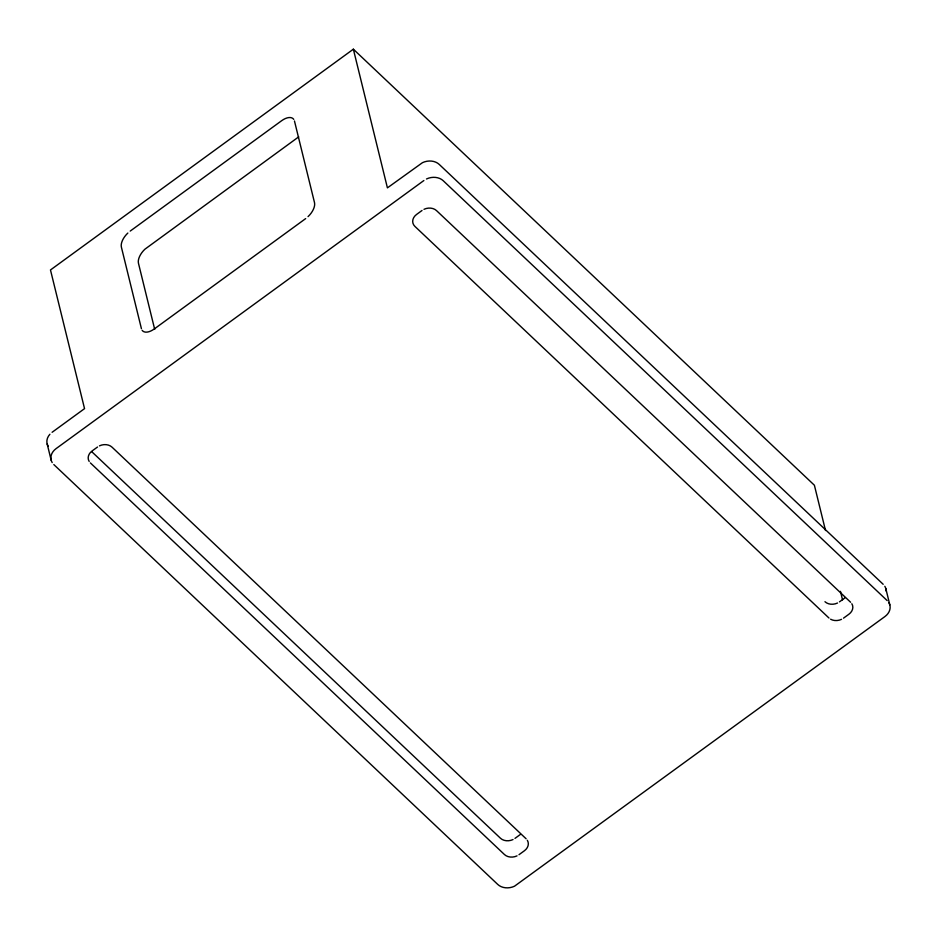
<?xml version="1.0" encoding="UTF-8"?>
<svg xmlns="http://www.w3.org/2000/svg" width="937" height="937" viewBox="0 0 937 937"><rect width="100%" height="100%" fill="white"/><g stroke="black" fill="none" stroke-linecap="round" stroke-linejoin="round"><path stroke-width="1.41" d="M825.509 530.518L814.394 485.237L353.354 49.192L50.481 269.961L84.541 408.637L52.097 432.297M130.208 231.088L281.639 120.709A13.926 7.473 -46.6 0 1 293.75 119.362M298.716 136.849L144.919 249.195A13.926 7.473 -46.6 0 0 138.465 263.274L154.699 329.379M305.685 218.59L154.254 328.969A13.926 7.473 -46.6 0 1 142.143 330.316M423.875 180.536L56.103 448.612A13.926 11.103 -13.8 0 0 52.191 462.573M97.518 447.019L92.107 450.955A10.448 8.328 -13.8 0 0 89.179 461.437M422.013 210.485L416.614 214.421A10.448 8.328 -13.8 0 0 414.904 226.391L828.976 618.022M514.987 838.381L520.386 834.445M839.482 601.847L844.893 597.911M518.993 854.696L524.404 850.761A10.448 8.328 -13.8 0 0 527.332 840.29M843.499 618.162L848.899 614.227A10.448 8.328 -13.8 0 0 851.838 603.744M824.97 601.706L826.598 602.913A10.448 8.328 -13.8 0 0 837.526 603.018M883.181 584.301L439.219 164.408A13.926 11.103 -13.8 0 0 422.482 162.663L387.414 187.868L353.354 49.192M887.187 600.617L443.224 180.724A13.926 11.103 -13.8 0 0 426.487 178.979M850.609 602.257L436.537 210.626A10.448 8.328 -13.8 0 0 423.981 209.314M526.114 838.791L112.03 447.16A10.448 8.328 -13.8 0 0 99.474 445.848M91.697 451.634L500.463 838.24A10.448 8.328 -13.8 0 0 513.019 839.552M90.397 462.925L504.481 854.556A10.448 8.328 -13.8 0 0 517.025 855.868M53.819 464.565L497.781 884.458A13.926 11.103 -13.8 0 0 514.518 886.203L884.903 616.569A13.926 11.103 -13.8 0 0 888.815 602.608M885.816 588.588L889.822 604.904M840.454 591.364L842.539 599.856M294.464 120.978L314.492 202.544A13.926 7.473 -46.6 0 1 308.039 216.634M141.428 328.7L121.388 247.134A13.926 7.473 -46.6 0 1 127.854 233.044M47.178 443.962L51.184 460.278M841.531 619.334A10.448 8.328 -13.8 0 1 830.604 619.216M48.185 446.258A13.926 11.103 -13.8 0 1 49.895 434.253M884.809 586.293A13.926 11.103 -13.8 0 1 886.144 591.06"/></g></svg>
